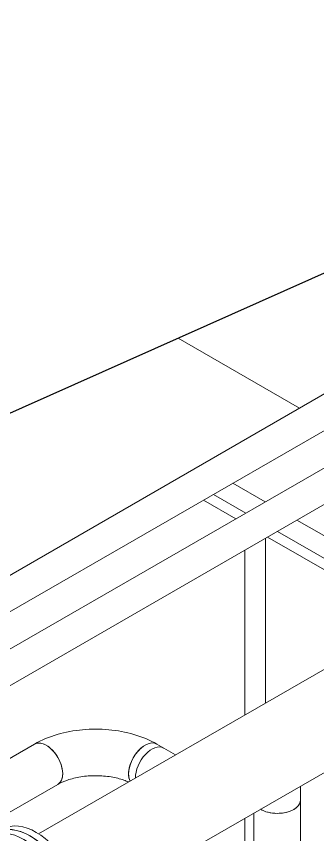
# Model space of a CAD drawing. Header units: millimetres. Extents: x -312439 to 477422, y -331570 to 212570.
# Drawn here: x 349843 to 351176, y 67038 to 70665 of the extents above; entities that cross this region are included whole.
import ezdxf

# ---------------------------------------------------------------- set-up
doc = ezdxf.new("R2010")
doc.units = ezdxf.units.MM

msp = doc.modelspace()

# ---------------------------------------------------------------- linework, layer by layer
msp.add_line((343734.247, 66200.589, -9601.866), (353761.681, 70664.886, -9601.866))
at = {"color": 0, "linetype": 'Continuous', "lineweight": 0, "extrusion": (-5.55112e-17, 0.816497, 0.57735)}
for p, q in [((348871.864, 67643.742), (352099.894, 69507.445)), ((352169.897, 69386.197), (348455.098, 67241.457)), ((350558.057, 69238.606), (351096.153, 68927.936)), ((349121.12, 67460.608), (352039.651, 69145.623)), ((348762.981, 67092.172), (352109.654, 69024.374)), ((352873.724, 68735.185), (349941.247, 67042.119)), ((350944.329, 68513.238), (350801.109, 68595.927)), ((350857.715, 68463.232), (350714.495, 68545.92)), ((350814.409, 68438.229), (350671.188, 68520.917)), ((351716.815, 68067.243), (351084.335, 68432.406)), ((351630.201, 68017.237), (350997.721, 68382.399)), ((350945.47, 68352.232), (350945.47, 67621.907)), ((351586.895, 67992.234), (350954.415, 68357.396)), ((350853.602, 68299.192), (350853.602, 67568.867)), ((352152.604, 67860.866), (350185.817, 66725.341)), ((349923.2, 67439.745), (349322.101, 67092.7)), ((350463.587, 67439.745), (350546.771, 67391.718)), ((350026.275, 67261.213), (349425.176, 66914.168)), ((351100.298, 66728.797), (351100.298, 67253.316)), ((350894.147, 66728.797), (350894.147, 67134.295)), ((350853.602, 67110.887), (350853.602, 66791.35))]:
    msp.add_line(p, q, dxfattribs=at)
at = {"color": 0, "linetype": 'Continuous', "lineweight": 0}
for centre, major_axis, start_param, end_param in [((350412.049, 67350.479), (51.538, 89.266), 0, 2.80534243), ((349974.738, 67350.479), (51.538, -89.266), 0.78539816, 3.14159265), ((349974.738, 67350.479), (-51.538, 89.266), 3.14159265, 6.28318531), ((350412.049, 67350.479), (-51.538, -89.266), 3.14159265, 5.49778714), ((350442.246, 67333.045), (51.538, 89.266), 0, 2.37609433), ((350442.246, 67333.045), (-51.538, -89.266), 3.14159265, 5.51768699), ((349974.738, 67350.479), (51.538, -89.266), 0, 0.78539816), ((350412.049, 67350.479), (-51.538, -89.266), 5.49778714, 5.94693508), ((350997.222, 67192.131), (-103.075, 0), 0.76549832, 3.14159265), ((350997.222, 67192.131), (-103.075, 0), 2.35619449, 3.14159265), ((350997.222, 67192.131), (-103.075, 0), 0.76549832, 2.35619449), ((349903.112, 66791.111), (147.907, -256.182), 0, 3.14159265), ((349903.112, 66791.111), (-147.907, 256.182), 3.14159265, 6.28318531), ((349930.655, 66807.013), (147.907, -256.182), 0, 3.14159265)]:
    msp.add_ellipse(centre, major_axis=major_axis, ratio=0.57735027, start_param=start_param, end_param=end_param, dxfattribs=at)
msp.add_ellipse((349875.569, 66775.209), major_axis=(-147.907, 256.182), ratio=0.57735027, dxfattribs=at)
for points, knots in [([(350463.587, 67439.745), (350432.594, 67457.639), (350398.652, 67471.67), (350327.085, 67492.723), (350289.446, 67499.717), (350212.861, 67506.72), (350173.926, 67506.72), (350097.341, 67499.717), (350059.702, 67492.723), (349988.135, 67471.67), (349954.193, 67457.639), (349923.2, 67439.745)], [0, 0, 0, 0, 0.31415927, 0.31415927, 0.62831853, 0.62831853, 0.9424778, 0.9424778, 1.25663706, 1.25663706, 1.57079633, 1.57079633, 1.57079633, 1.57079633]), ([(350339.261, 67271.912), (350332.734, 67274.782), (350325.732, 67277.524), (350301.196, 67285.982), (350281.9, 67290.852), (350240.174, 67297.722), (350217.654, 67299.602), (350172.225, 67299.781), (350149.319, 67298.028), (350106.267, 67291.202), (350086.094, 67286.169), (350052.1, 67274.425), (350037.875, 67267.91), (350026.275, 67261.213)], [0.13451437, 0.13451437, 0.13451437, 0.13451437, 0.2471265, 0.2471265, 0.50760913, 0.50760913, 0.77855804, 0.77855804, 1.053397, 1.053397, 1.32461508, 1.32461508, 1.57079633, 1.57079633, 1.57079633, 1.57079633])]:
    msp.add_open_spline(points, degree=3, knots=knots, dxfattribs=at)

doc.saveas('drawing.dxf')
